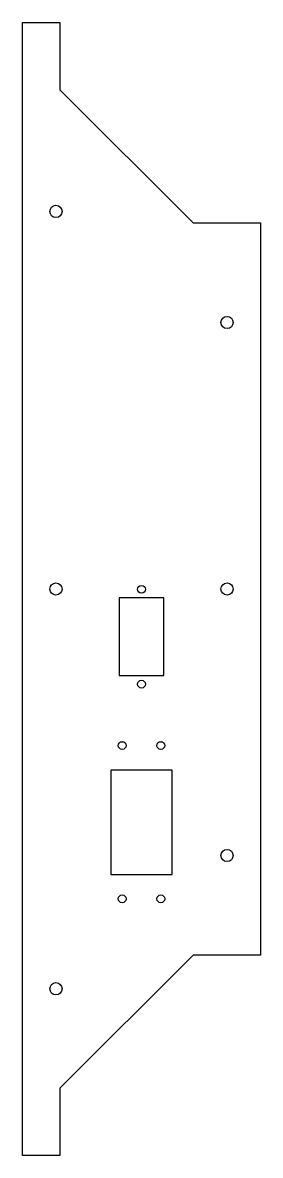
# Model space of a CAD drawing. Header units: millimetres. Extents: x 846 to 952, y -255 to 255.
import ezdxf

# ---------------------------------------------------------------- set-up
doc = ezdxf.new("R2010")
doc.units = ezdxf.units.MM
doc.layers.get('0').update_dxf_attribs({"linetype": 'CONTINUOUS'})

msp = doc.modelspace()

# ---------------------------------------------------------------- linework, layer by layer
for points in [[(845.5, -255), (845.5, 255), (862.3, 255), (862.3, 224.8), (922.3, 164.8), (952.5, 164.8), (952.5, -164.8), (922.3, -164.8), (862.3, -224.8), (862.3, -255)], [(909, -39), (909, -4), (889, -4), (889, -39)], [(912.75, -128.5), (912.75, -81.5), (885.25, -81.5), (885.25, -128.5)]]:
    msp.add_lwpolyline(points, close=True)
for centre, radius in [((860.5, 170), 2.75), ((937.5, 120), 2.75), ((860.5, 0), 2.75), ((899, -0.15), 1.75), ((937.5, 0), 2.75), ((899, -42.85), 1.75), ((890.3, -70.5), 1.75), ((907.7, -70.5), 1.75), ((937.5, -120), 2.75), ((890.3, -139.5), 1.75), ((907.7, -139.5), 1.75), ((860.5, -180), 2.75)]:
    msp.add_circle(centre, radius)

doc.saveas('drawing.dxf')
